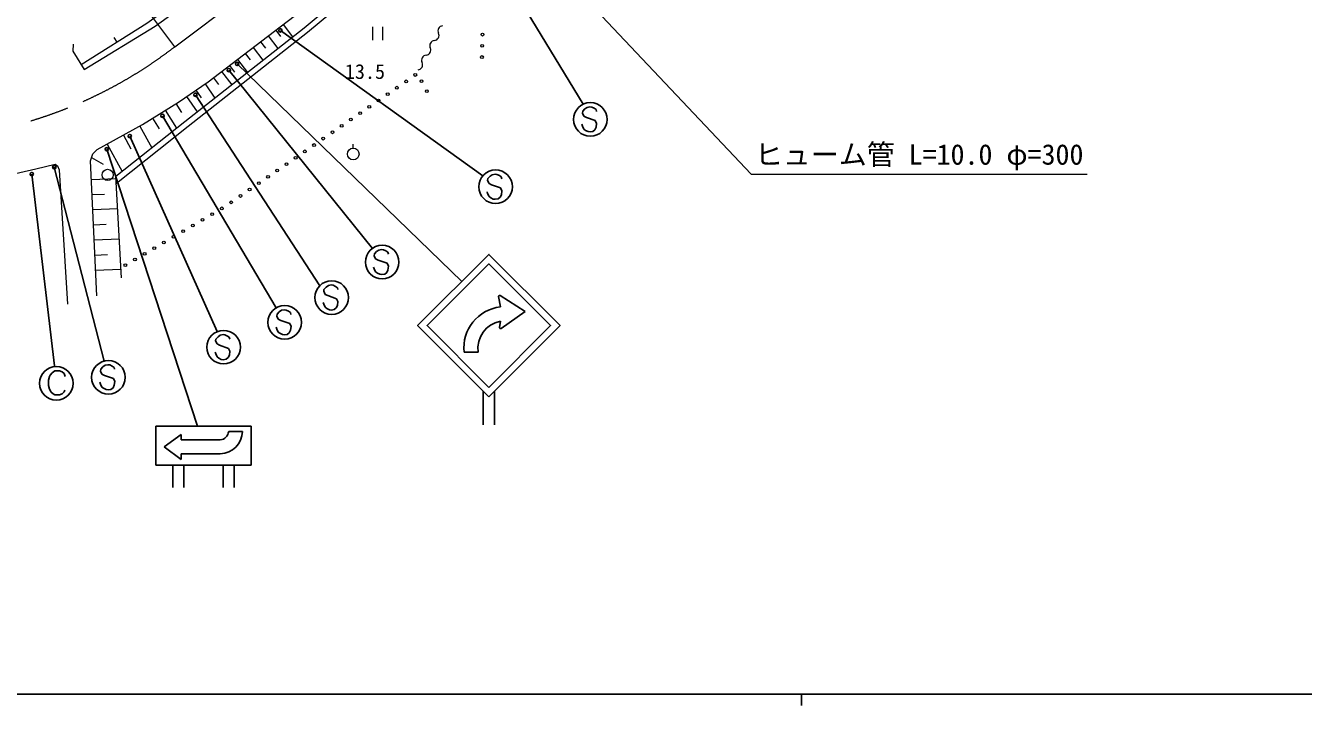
# Model space of a CAD drawing. Units: millimetres, scale not verified. Extents: x 40000 to 680000, y 20000 to 380000.
# Drawn here: x 98654 to 212835, y 204000 to 264724 of the extents above; entities that cross this region are included whole.
import ezdxf
from ezdxf.enums import TextEntityAlignment as Align

# ---------------------------------------------------------------- set-up
doc = ezdxf.new("R2010")
doc.units = ezdxf.units.MM
doc.header["$LTSCALE"] = 1000
doc.linetypes.add('CHAIN', pattern=[18.5, 12, -1.5, 3.5, -1.5])
for name, color, linetype, lineweight in [('M-BMK', 2, 'CHAIN', 13), ('M-STR-HTXT', 7, 'Continuous', 13), ('M-STR-STRC', 7, 'Continuous', 25), ('M-TTL-BAND', 7, 'Continuous', 25), ('M-WORK', 1, 'Continuous', 13)]:
    doc.layers.add(name, color=color, linetype=linetype, lineweight=lineweight)
doc.styles.add('ＭＳ ゴシック', font='')
doc.styles.get('ＭＳ ゴシック').set_extended_font_data('MS Gothic')

msp = doc.modelspace()

# ---------------------------------------------------------------- linework, layer by layer
at = {"layer": 'M-BMK'}
msp.add_line((111998, 262838), (149776, 291190), dxfattribs=at)
msp.add_arc((87558, 294504), 40000, 267.45277, 307.66131, dxfattribs=at)
at = {"layer": 'M-STR-HTXT'}
msp.add_line((111998, 262838), (94012, 286804), dxfattribs=at)
msp.add_lwpolyline([(140923, 275345), (163496, 251463), (193496, 251463)], dxfattribs=at)
at = {"layer": 'M-STR-STRC'}
for p, q in [((136916, 276686), (148492, 257704)), ((121422, 264291), (139511, 251302)), ((116818, 260748), (129648, 244819)), ((117553, 261295), (137634, 241868)), ((113832, 258543), (124934, 241480)), ((148434, 257071), (148410, 256901)), ((148627, 257279), (148434, 257071)), ((148823, 257419), (148627, 257279)), ((149072, 257469), (148823, 257419)), ((149246, 257444), (149072, 257469)), ((149462, 257336), (149246, 257444)), ((149627, 257224), (149462, 257336)), ((149679, 257056), (149627, 257224)), ((121041, 239502), (110892, 256667)), ((148413, 255739), (148355, 255904)), ((148410, 256901), (148538, 256627)), ((148538, 256627), (148765, 256517)), ((148765, 256517), (149563, 256235)), ((149563, 256235), (149683, 255976)), ((149683, 255976), (149639, 255635)), ((107968, 254858), (115778, 237385)), ((148540, 255472), (148413, 255739)), ((148694, 255362), (148540, 255472)), ((148914, 255249), (148694, 255362)), ((149094, 255224), (148914, 255249)), ((149345, 255267), (149094, 255224)), ((149533, 255411), (149345, 255267)), ((149639, 255635), (149533, 255411)), ((105908, 253674), (114005, 228958)), ((99208, 251464), (101234, 234341)), ((101225, 252074), (105666, 234755)), ((140157, 251263), (139964, 251055)), ((140353, 251403), (140157, 251263)), ((140602, 251453), (140353, 251403)), ((140776, 251428), (140602, 251453)), ((140992, 251320), (140776, 251428)), ((141157, 251208), (140992, 251320)), ((141209, 251040), (141157, 251208)), ((139964, 251055), (139940, 250885)), ((139940, 250885), (140068, 250611)), ((140068, 250611), (140295, 250501)), ((140295, 250501), (141093, 250219)), ((141093, 250219), (141214, 249960)), ((139944, 249723), (139885, 249888)), ((140070, 249456), (139944, 249723)), ((140224, 249346), (140070, 249456)), ((140444, 249233), (140224, 249346)), ((140624, 249208), (140444, 249233)), ((140875, 249251), (140624, 249208)), ((141063, 249395), (140875, 249251)), ((141169, 249619), (141063, 249395)), ((141214, 249960), (141169, 249619)), ((130024, 244535), (129832, 244327)), ((130221, 244674), (130024, 244535)), ((130470, 244724), (130221, 244674)), ((130644, 244700), (130470, 244724)), ((130860, 244591), (130644, 244700)), ((131025, 244479), (130860, 244591)), ((131076, 244312), (131025, 244479)), ((129832, 244327), (129808, 244156)), ((129808, 244156), (129936, 243883)), ((129936, 243883), (130163, 243773)), ((130163, 243773), (130961, 243490)), ((130961, 243490), (131081, 243231)), ((131081, 243231), (131037, 242890)), ((129811, 242994), (129753, 243159)), ((129937, 242728), (129811, 242994)), ((130092, 242617), (129937, 242728)), ((130311, 242505), (130092, 242617)), ((130492, 242479), (130311, 242505)), ((130743, 242522), (130492, 242479)), ((130930, 242667), (130743, 242522)), ((131037, 242890), (130930, 242667)), ((125320, 241160), (125296, 240990)), ((125296, 240990), (125424, 240717)), ((125512, 241368), (125320, 241160)), ((125709, 241508), (125512, 241368)), ((125958, 241558), (125709, 241508)), ((126132, 241534), (125958, 241558)), ((126348, 241425), (126132, 241534)), ((126513, 241313), (126348, 241425)), ((126564, 241146), (126513, 241313)), ((125299, 239828), (125241, 239993)), ((125425, 239561), (125299, 239828)), ((125424, 240717), (125650, 240606)), ((125650, 240606), (126449, 240324)), ((126449, 240324), (126569, 240065)), ((126569, 240065), (126525, 239724)), ((140923, 240526), (141082, 239595)), ((141055, 240613), (143287, 239184)), ((121124, 238944), (121100, 238774)), ((121100, 238774), (121229, 238500)), ((121317, 239152), (121124, 238944)), ((121514, 239291), (121317, 239152)), ((121763, 239341), (121514, 239291)), ((121936, 239317), (121763, 239341)), ((122153, 239208), (121936, 239317)), ((122318, 239097), (122153, 239208)), ((122369, 238929), (122318, 239097)), ((125580, 239451), (125425, 239561)), ((125799, 239338), (125580, 239451)), ((125980, 239313), (125799, 239338)), ((126231, 239356), (125980, 239313)), ((126418, 239500), (126231, 239356)), ((126525, 239724), (126418, 239500)), ((141146, 237667), (143287, 239184)), ((121104, 237611), (121045, 237776)), ((121230, 237345), (121104, 237611)), ((121229, 238500), (121455, 238390)), ((121455, 238390), (122253, 238107)), ((122329, 237507), (122223, 237284)), ((122253, 238107), (122374, 237849)), ((122374, 237849), (122329, 237507)), ((141010, 237749), (141082, 238321)), ((115662, 236728), (115638, 236557)), ((115638, 236557), (115767, 236284)), ((115855, 236936), (115662, 236728)), ((116052, 237075), (115855, 236936)), ((116301, 237125), (116052, 237075)), ((116474, 237101), (116301, 237125)), ((116691, 236992), (116474, 237101)), ((116856, 236880), (116691, 236992)), ((116907, 236713), (116856, 236880)), ((121385, 237235), (121230, 237345)), ((121604, 237122), (121385, 237235)), ((121784, 237097), (121604, 237122)), ((122036, 237140), (121784, 237097)), ((122223, 237284), (122036, 237140)), ((115642, 235395), (115583, 235560)), ((115768, 235129), (115642, 235395)), ((115767, 236284), (115993, 236173)), ((115993, 236173), (116792, 235891)), ((116867, 235291), (116761, 235067)), ((116792, 235891), (116912, 235632)), ((116912, 235632), (116867, 235291)), ((137837, 235541), (139108, 235541)), ((105564, 234244), (105372, 234036)), ((105761, 234383), (105564, 234244)), ((106010, 234434), (105761, 234383)), ((106184, 234409), (106010, 234434)), ((106400, 234300), (106184, 234409)), ((106565, 234189), (106400, 234300)), ((106616, 234021), (106565, 234189)), ((115923, 235018), (115768, 235129)), ((116142, 234906), (115923, 235018)), ((116322, 234880), (116142, 234906)), ((116574, 234923), (116322, 234880)), ((116761, 235067), (116574, 234923)), ((100709, 233059), (100787, 233386)), ((100709, 232563), (100709, 233059)), ((100787, 233386), (100868, 233487)), ((100868, 233487), (101040, 233720)), ((101040, 233720), (101273, 233878)), ((101273, 233878), (101691, 233882)), ((101691, 233882), (101934, 233804)), ((101934, 233804), (102099, 233639)), ((102099, 233639), (102187, 233386)), ((105372, 234036), (105348, 233866)), ((105348, 233866), (105476, 233592)), ((105476, 233592), (105703, 233482)), ((105703, 233482), (106501, 233200)), ((106501, 233200), (106621, 232941)), ((106621, 232941), (106577, 232599)), ((100780, 232246), (100709, 232563)), ((100949, 231993), (100780, 232246)), ((101107, 231831), (100949, 231993)), ((101283, 231746), (101107, 231831)), ((101937, 231824), (101695, 231746)), ((102103, 231996), (101937, 231824)), ((102177, 232148), (102103, 231996)), ((105351, 232704), (105293, 232869)), ((105477, 232437), (105351, 232704)), ((105632, 232327), (105477, 232437)), ((105851, 232214), (105632, 232327)), ((106032, 232189), (105851, 232214)), ((106283, 232232), (106032, 232189)), ((106470, 232376), (106283, 232232)), ((106577, 232599), (106470, 232376)), ((139550, 232056), (139550, 229056)), ((140550, 229056), (140550, 232056)), ((101695, 231746), (101283, 231746)), ((110303, 225458), (110303, 228958)), ((110303, 228958), (118803, 228958)), ((118053, 228458), (116803, 228458)), ((118803, 228958), (118803, 225458)), ((112553, 228208), (111053, 227083)), ((112553, 227708), (112553, 228208)), ((116053, 227708), (112553, 227708)), ((112553, 225958), (111053, 227083)), ((116053, 226458), (112553, 226458)), ((112553, 226458), (112553, 225958)), ((118803, 225458), (110303, 225458)), ((111803, 223458), (111803, 225458)), ((112803, 223458), (112803, 225458)), ((116303, 223458), (116303, 225458)), ((117303, 223458), (117303, 225458))]:
    msp.add_line(p, q, dxfattribs=at)
for points in [[(140050, 231556), (146414, 237920), (140050, 244284), (133686, 237920)], [(140050, 232405), (145565, 237920), (140050, 243436), (134534, 237920)]]:
    msp.add_lwpolyline(points, close=True, dxfattribs=at)
for centre, radius in [((121422, 264291), 150), ((116818, 260748), 150), ((117553, 261295), 150), ((113832, 258543), 150), ((149120, 256342), 1500), ((110892, 256667), 150), ((107968, 254858), 150), ((105908, 253674), 150), ((99208, 251464), 150), ((101225, 252074), 150), ((140650, 250326), 1500), ((130518, 243597), 1500), ((126006, 240431), 1500), ((121810, 238214), 1500), ((116348, 235998), 1500), ((101403, 232772), 1500), ((101403, 232772), 1500), ((106058, 233307), 1500)]:
    msp.add_circle(centre, radius, dxfattribs=at)
for centre, radius, start, end in [((141008, 240540), 86.3, 57.38076, 189.69095), ((141514, 235924), 3696, 96.70317, 185.95551), ((141514, 235924), 2435, 100.20397, 189.06004), ((141096, 237738), 86.3, 172.87498, 305.31121), ((115928, 228583), 2129, 273.36646, 356.63354), ((115928, 228583), 884, 278.1301, 351.8699)]:
    msp.add_arc(centre, radius, start, end, dxfattribs=at)
at = {"layer": 'M-TTL-BAND'}
for p, q in [((40000, 205000), (579000, 205000)), ((168000, 205000), (168000, 204000))]:
    msp.add_line(p, q, dxfattribs=at)
at = {"layer": 'M-WORK'}
for p, q in [((120341, 263797), (121193, 262685)), ((121008, 264308), (121434, 263752)), ((121675, 264819), (122513, 263725)), ((129669, 264622), (129669, 263422)), ((130569, 263422), (130569, 264622)), ((106843, 263245), (106575, 263667)), ((118980, 262758), (119844, 261623)), ((119661, 263277), (120093, 262709)), ((117590, 261701), (118472, 260542)), ((118285, 262229), (118726, 261650)), ((116172, 260621), (117072, 259440)), ((116881, 261161), (117331, 260570)), ((114697, 259519), (115561, 258250)), ((115439, 260064), (115904, 259453)), ((113037, 258388), (113979, 257005)), ((113867, 258953), (114338, 258262)), ((111127, 257153), (112131, 255545)), ((112091, 257756), (112594, 256952)), ((109993, 256445), (110584, 255500)), ((107394, 254941), (108068, 253726)), ((108852, 255750), (109932, 253802)), ((105935, 254132), (107283, 251701)), ((127933, 253777), (127933, 254127)), ((104554, 252932), (105578, 252342)), ((107228, 242190), (106735, 251267)), ((104534, 250964), (106746, 251066)), ((104596, 249623), (105712, 249675)), ((104658, 248283), (106891, 248387)), ((104721, 246930), (105848, 246983)), ((104783, 245578), (107038, 245682)), ((104846, 244225), (105974, 244277)), ((104909, 242872), (107164, 242977))]:
    msp.add_line(p, q, dxfattribs=at)
for points in [[(103895, 260788), (110240, 264669), (118284, 270510), (126595, 276830), (152199, 295985), (152348, 296238), (152317, 296509), (150744, 296358), (148915, 296060), (146757, 295529), (137875, 292620), (128990, 289677), (127510, 289346), (126050, 289179), (124372, 289210), (122683, 289283), (120963, 289502), (119431, 289815)], [(105015, 240583), (104456, 252631), (104665, 253272), (105061, 253647), (109116, 255896), (112306, 257890), (114956, 259696), (119764, 263355), (126683, 268655), (137836, 277627), (143746, 281532), (138504, 277028)], [(126253, 277343), (117804, 270867), (109489, 264922), (103633, 261211)], [(106735, 251267), (112888, 256145), (123536, 264530), (130643, 270441), (138504, 277028)], [(106768, 250655), (113198, 255753), (123851, 264142), (130963, 270057), (138825, 276645)], [(102894, 263055), (102879, 262429), (103895, 260788)], [(87358, 236998), (87311, 247764), (87553, 248663), (87991, 249476), (88695, 250023), (89414, 250367), (90227, 250477), (92729, 250664), (94715, 250899), (96716, 251259), (99562, 251931), (101313, 252338), (101517, 252181), (101657, 251853), (102400, 239844)]]:
    msp.add_lwpolyline(points, dxfattribs=at)
for centre, radius in [((139484, 263914), 125), ((139459, 262914), 125), ((139434, 261914), 125), ((133480, 260310), 125), ((131835, 259172), 125), ((132658, 259741), 125), ((134034, 259749), 125), ((130190, 258035), 125), ((131013, 258604), 125), ((134511, 258871), 125), ((128545, 256898), 125), ((129367, 257466), 125), ((126900, 255760), 125), ((127722, 256329), 125), ((125255, 254623), 125), ((126077, 255192), 125), ((123610, 253485), 125), ((124432, 254054), 125), ((127933, 253252), 525), ((121964, 252348), 125), ((122787, 252917), 125), ((105989, 251383), 500), ((120319, 251211), 125), ((121142, 251779), 125), ((118674, 250073), 125), ((119497, 250642), 125), ((117029, 248936), 125), ((117852, 249505), 125), ((115328, 247887), 125), ((116189, 248394), 125), ((113604, 246873), 125), ((114466, 247380), 125), ((111880, 245859), 125), ((112742, 246366), 125), ((109294, 244338), 125), ((110156, 244845), 125), ((111018, 245352), 125), ((107570, 243324), 125), ((108432, 243831), 125)]:
    msp.add_circle(centre, radius, dxfattribs=at)
for centre, start, end in [((135146, 263838), 274.68248, 26.97243), ((135951, 264248), 94.68248, 206.97243), ((134414, 262529), 274.68248, 26.97243), ((135219, 262938), 94.68248, 206.97243), ((134488, 261629), 94.68248, 206.97243), ((133683, 261219), 274.68248, 26.97243)]:
    msp.add_arc(centre, 452, start, end, dxfattribs=at)

# ---------------------------------------------------------------- texts
at = {"layer": 'M-STR-HTXT', "style": 'ＭＳ ゴシック'}
msp.add_text('ヒューム管 L=10.0 φ=300', height=1833, dxfattribs=at).set_placement((178496, 253213), align=Align.MIDDLE_CENTER)
at = {"layer": 'M-WORK', "style": 'ＭＳ ゴシック'}
msp.add_text('13.5', height=1320, dxfattribs=at).set_placement((128980, 260618), align=Align.MIDDLE_CENTER)

doc.saveas('drawing.dxf')
